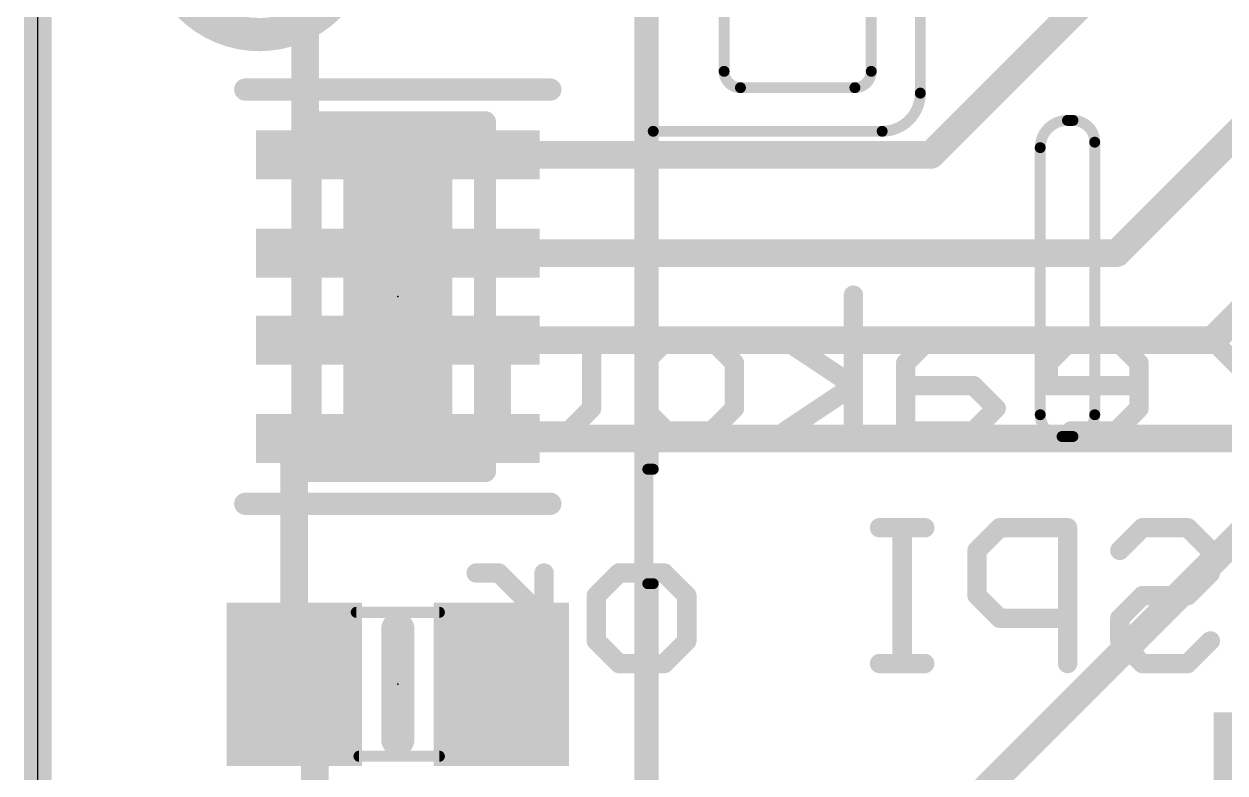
# Model space of a CAD drawing. Extents: x -0.1 to 25.5, y -0.1 to 27.2.
# Drawn here: x -0.13 to 10.89, y 7.31 to 14.19 of the extents above; entities that cross this region are included whole.
import ezdxf

# ---------------------------------------------------------------- set-up
doc = ezdxf.new("R2010")
doc.units = 0
for name, color, linetype in [('1', 12, 'CONTINUOUS'), ('16', 132, 'CONTINUOUS'), ('20', 53, 'CONTINUOUS'), ('21', 40, 'CONTINUOUS'), ('22', 6, 'CONTINUOUS'), ('23', 53, 'CONTINUOUS'), ('51', 253, 'CONTINUOUS')]:
    doc.layers.add(name, color=color, linetype=linetype)

# ---------------------------------------------------------------- blocks, each defined once
blk = doc.blocks.new('RECT')
blk.add_solid([(-0.5, -0.5), (0.5, -0.5), (-0.5, 0.5), (0.5, 0.5)])

msp = doc.modelspace()

# ---------------------------------------------------------------- linework, layer by layer
at = {"layer": '1', "const_width": 0.254}
for points in [[(0, 0), (0, 22.86)], [(2.452, 12.984), (2.452, 15.66)], [(8.192, 12.984), (10.685, 15.477)], [(9.899, 12.084), (11.785, 13.97)], [(2.452, 12.084), (2.452, 12.984)], [(4.152, 12.984), (8.192, 12.984)], [(11.684, 12.192), (10.776, 11.284)], [(2.452, 11.284), (2.452, 12.084)], [(4.152, 12.084), (9.899, 12.084)], [(2.452, 10.384), (2.452, 11.284)], [(4.152, 11.284), (10.776, 11.284)], [(2.352, 10.284), (2.452, 10.384)], [(4.152, 10.384), (11.908, 10.384)], [(11.908, 10.384), (7.62, 6.096)], [(2.352, 8.128), (2.352, 10.284)], [(2.352, 8.128), (2.54, 8.128)], [(2.54, 8.128), (2.54, 6.096)]]:
    msp.add_lwpolyline(points, dxfattribs=at)
at = {"layer": '1', "const_width": 0.127}
for points in [[(2.5155, 12.984, 1), (2.3885, 12.984)], [(4.152, 13.0475, 1), (4.152, 12.9205)], [(8.192, 12.9205, 1), (8.192, 13.0475)], [(2.3885, 12.984, 1), (2.5155, 12.984)], [(8.1471, 13.0289, 1), (8.2369, 12.9391)], [(2.5155, 12.084, 1), (2.3885, 12.084)], [(2.3885, 12.084, 1), (2.5155, 12.084)], [(4.152, 12.1475, 1), (4.152, 12.0205)], [(9.8541, 12.1289, 1), (9.9439, 12.0391)], [(9.899, 12.0205, 1), (9.899, 12.1475)], [(2.5155, 11.284, 1), (2.3885, 11.284)], [(2.3885, 11.284, 1), (2.5155, 11.284)], [(4.152, 11.3475, 1), (4.152, 11.2205)], [(10.7311, 11.3289, 1), (10.8209, 11.2391)], [(10.776, 11.2205, 1), (10.776, 11.3475)], [(2.4969, 10.3391, 1), (2.4071, 10.4289)], [(4.152, 10.4475, 1), (4.152, 10.3205)], [(2.4155, 10.284, 1), (2.2885, 10.284)], [(2.3071, 10.3289, 1), (2.3969, 10.2391)], [(2.3885, 10.384, 1), (2.5155, 10.384)], [(2.352, 8.1915, 1), (2.352, 8.0645)], [(2.2885, 8.128, 1), (2.4155, 8.128)], [(2.6035, 8.128, 1), (2.4765, 8.128)], [(2.54, 8.0645, 1), (2.54, 8.1915)]]:
    msp.add_lwpolyline(points, format="xyb", dxfattribs=at)
at = {"layer": '16', "const_width": 0.254}
msp.add_lwpolyline([(0, 0), (0, 22.86)], dxfattribs=at)
at = {"layer": '20'}
msp.add_line((0, 2.54), (0, 20.32), dxfattribs=at)
at = {"layer": '21'}
for points, const_width in [([(5.535, 6.631), (5.535, 19.981)], 0.127), ([(1.902, 13.584), (4.702, 13.584)], 0.2032), ([(4.702, 9.784), (1.902, 9.784)], 0.2032), ([(3.302, 8.636), (3.302, 7.62)], 0.3048)]:
    msp.add_lwpolyline(points, dxfattribs=dict(at, const_width=const_width))
for points, const_width in [([(2.032, 14.088, 1), (2.032, 15.884, 1), (2.032, 14.088)], 0.3048), ([(1.902, 13.6348, 1), (1.902, 13.5332)], 0.1016), ([(4.702, 13.5332, 1), (4.702, 13.6348)], 0.1016), ([(1.902, 9.8348, 1), (1.902, 9.7332)], 0.1016), ([(4.702, 9.7332, 1), (4.702, 9.8348)], 0.1016), ([(3.3782, 8.636, 1), (3.2258, 8.636)], 0.1524), ([(3.2258, 7.62, 1), (3.3782, 7.62)], 0.1524)]:
    msp.add_lwpolyline(points, format="xyb", dxfattribs=dict(at, const_width=const_width))
at = {"layer": '22', "const_width": 0.0889}
for points in [[(7.5258, 11.6978, 1), (7.4369, 11.6978)], [(3.6073, 11.4902, 1), (3.5184, 11.4902)], [(3.3553, 11.327, 1), (3.3553, 11.2381)], [(3.7705, 11.2381, 1), (3.7705, 11.327)], [(4.2942, 11.2825, 1), (4.2053, 11.2825)], [(5.1246, 11.2825, 1), (5.0357, 11.2825)], [(5.7671, 11.327, 1), (5.7671, 11.2381)], [(5.7985, 11.2511, 1), (5.7357, 11.314)], [(6.2137, 11.314, 1), (6.1509, 11.2511)], [(6.1823, 11.2381, 1), (6.1823, 11.327)], [(6.8832, 11.3195, 1), (6.8339, 11.2456)], [(8.1683, 11.327, 1), (8.1683, 11.2381)], [(8.1997, 11.2511, 1), (8.1368, 11.314)], [(8.5835, 11.2381, 1), (8.5835, 11.327)], [(9.478, 11.327, 1), (9.478, 11.2381)], [(9.5094, 11.2511, 1), (9.4465, 11.314)], [(9.9246, 11.314, 1), (9.8618, 11.2511)], [(9.8932, 11.2381, 1), (9.8932, 11.327)], [(10.5694, 11.327, 1), (10.5694, 11.2381)], [(10.8085, 11.314, 1), (10.7456, 11.2511)], [(10.777, 11.2381, 1), (10.777, 11.327)], [(5.6039, 11.0749, 1), (5.515, 11.0749)], [(5.5281, 11.1064, 1), (5.5909, 11.0435)], [(6.4344, 11.0749, 1), (6.3455, 11.0749)], [(6.3585, 11.0435, 1), (6.4214, 11.1064)], [(8.0051, 11.0749, 1), (7.9162, 11.0749)], [(7.9292, 11.1064, 1), (7.9921, 11.0435)], [(9.3148, 11.0749, 1), (9.2259, 11.0749)], [(9.2389, 11.1064, 1), (9.3018, 11.0435)], [(10.1453, 11.0749, 1), (10.0564, 11.0749)], [(10.0694, 11.0435, 1), (10.1322, 11.1064)], [(7.506, 10.8303, 1), (7.4567, 10.9043)], [(7.4567, 10.8303, 1), (7.506, 10.9043)], [(7.9606, 10.9118, 1), (7.9606, 10.8229)], [(8.6149, 10.8987, 1), (8.552, 10.8359)], [(8.5835, 10.8229, 1), (8.5835, 10.9118)], [(9.2259, 10.8673, 1), (9.3148, 10.8673)], [(9.2704, 10.9118, 1), (9.2704, 10.8229)], [(10.1008, 10.8229, 1), (10.1008, 10.9118)], [(3.5184, 10.6597, 1), (3.6073, 10.6597)], [(3.5943, 10.6283, 1), (3.5314, 10.6911)], [(5.0357, 10.6597, 1), (5.1246, 10.6597)], [(5.1116, 10.6283, 1), (5.0488, 10.6911)], [(5.515, 10.6597, 1), (5.6039, 10.6597)], [(5.5909, 10.6911, 1), (5.5281, 10.6283)], [(6.3455, 10.6597, 1), (6.4344, 10.6597)], [(6.4214, 10.6283, 1), (6.3585, 10.6911)], [(8.8225, 10.6283, 1), (8.7597, 10.6911)], [(8.7597, 10.6283, 1), (8.8225, 10.6911)], [(10.0564, 10.6597, 1), (10.1453, 10.6597)], [(10.1322, 10.6283, 1), (10.0694, 10.6911)], [(3.3238, 10.4835, 1), (3.3867, 10.4207)], [(4.2498, 10.4965, 1), (4.2498, 10.4077)], [(4.2053, 10.4521, 1), (4.2942, 10.4521)], [(4.8412, 10.4835, 1), (4.904, 10.4207)], [(4.8726, 10.4077, 1), (4.8726, 10.4965)], [(5.7671, 10.4965, 1), (5.7671, 10.4077)], [(5.7357, 10.4207, 1), (5.7985, 10.4835)], [(6.1509, 10.4835, 1), (6.2137, 10.4207)], [(6.1823, 10.4077, 1), (6.1823, 10.4965)], [(6.8339, 10.4891, 1), (6.8832, 10.4151)], [(7.4369, 10.4521, 1), (7.5258, 10.4521)], [(7.9162, 10.4521, 1), (8.0051, 10.4521)], [(7.9606, 10.4965, 1), (7.9606, 10.4077)], [(8.552, 10.4835, 1), (8.6149, 10.4207)], [(8.5835, 10.4077, 1), (8.5835, 10.4965)], [(9.478, 10.4965, 1), (9.478, 10.4077)], [(9.8618, 10.4835, 1), (9.9246, 10.4207)], [(9.8932, 10.4077, 1), (9.8932, 10.4965)], [(7.721, 9.6086, 1), (7.721, 9.5197)], [(7.9731, 9.5642, 1), (7.8842, 9.5642)], [(8.1362, 9.5197, 1), (8.1362, 9.6086)], [(8.8231, 9.6086, 1), (8.8231, 9.5197)], [(8.8545, 9.5327, 1), (8.7917, 9.5956)], [(9.4904, 9.5642, 1), (9.4015, 9.5642)], [(9.4459, 9.5197, 1), (9.4459, 9.6086)], [(10.1328, 9.6086, 1), (10.1328, 9.5197)], [(10.1643, 9.5327, 1), (10.1014, 9.5956)], [(10.5795, 9.5956, 1), (10.5166, 9.5327)], [(10.5481, 9.5197, 1), (10.5481, 9.6086)], [(8.66, 9.3566, 1), (8.5711, 9.3566)], [(8.5841, 9.388, 1), (8.6469, 9.3251)], [(9.8938, 9.388, 1), (9.9567, 9.3251)], [(10.8001, 9.3566, 1), (10.7112, 9.3566)], [(10.7242, 9.3251, 1), (10.7871, 9.388)], [(4.0208, 9.1934, 1), (4.0208, 9.1045)], [(4.2598, 9.1804, 1), (4.197, 9.1175)], [(4.2284, 9.1045, 1), (4.2284, 9.1934)], [(4.6881, 9.1489, 1), (4.5992, 9.1489)], [(5.3305, 9.1934, 1), (5.3305, 9.1045)], [(5.3619, 9.1175, 1), (5.2991, 9.1804)], [(5.7772, 9.1804, 1), (5.7143, 9.1175)], [(5.7457, 9.1045, 1), (5.7457, 9.1934)], [(10.7112, 9.1489, 1), (10.8001, 9.1489)], [(10.7871, 9.1175, 1), (10.7242, 9.1804)], [(5.1674, 8.9413, 1), (5.0785, 8.9413)], [(5.0915, 8.9728, 1), (5.1543, 8.9099)], [(5.9978, 8.9413, 1), (5.9089, 8.9413)], [(5.9219, 8.9099, 1), (5.9848, 8.9728)], [(8.6469, 8.9728, 1), (8.5841, 8.9099)], [(8.5711, 8.9413, 1), (8.66, 8.9413)], [(10.1328, 8.9858, 1), (10.1328, 8.8969)], [(10.1643, 8.9099, 1), (10.1014, 8.9728)], [(10.5166, 8.9728, 1), (10.5795, 8.9099)], [(10.5481, 8.8969, 1), (10.5481, 8.9858)], [(8.8231, 8.7782, 1), (8.8231, 8.6893)], [(9.4459, 8.6893, 1), (9.4459, 8.7782)], [(9.9697, 8.7337, 1), (9.8808, 8.7337)], [(4.6122, 8.7023, 1), (4.6751, 8.7651)], [(8.7917, 8.7023, 1), (8.8545, 8.7651)], [(9.8938, 8.7651, 1), (9.9567, 8.7023)], [(5.1543, 8.5575, 1), (5.0915, 8.4947)], [(5.9848, 8.4947, 1), (5.9219, 8.5575)], [(9.9567, 8.5575, 1), (9.8938, 8.4947)], [(10.7871, 8.4947, 1), (10.7242, 8.5575)], [(5.0785, 8.5261, 1), (5.1674, 8.5261)], [(5.9089, 8.5261, 1), (5.9978, 8.5261)], [(9.8808, 8.5261, 1), (9.9697, 8.5261)], [(5.3305, 8.3629, 1), (5.3305, 8.2741)], [(5.2991, 8.2871, 1), (5.3619, 8.3499)], [(5.7143, 8.3499, 1), (5.7772, 8.2871)], [(5.7457, 8.2741, 1), (5.7457, 8.3629)], [(7.721, 8.3629, 1), (7.721, 8.2741)], [(8.1362, 8.2741, 1), (8.1362, 8.3629)], [(10.1328, 8.3629, 1), (10.1328, 8.2741)], [(10.1014, 8.2871, 1), (10.1643, 8.3499)], [(10.5166, 8.3499, 1), (10.5795, 8.2871)], [(10.5481, 8.2741, 1), (10.5481, 8.3629)], [(4.5992, 8.3185, 1), (4.6881, 8.3185)], [(7.8842, 8.3185, 1), (7.9731, 8.3185)], [(9.4015, 8.3185, 1), (9.4904, 8.3185)]]:
    msp.add_lwpolyline(points, format="xyb", dxfattribs=at)
at = {"layer": '22', "const_width": 0.1778}
for points in [[(7.4814, 10.4521), (7.4814, 11.6978)], [(3.5629, 11.4902), (3.5629, 10.6597)], [(3.7705, 11.2825), (3.3553, 11.2825)], [(4.2498, 10.4521), (4.2498, 11.2825)], [(5.0802, 11.2825), (5.0802, 10.6597)], [(5.5595, 11.0749), (5.7671, 11.2825)], [(5.7671, 11.2825), (6.1823, 11.2825)], [(6.1823, 11.2825), (6.3899, 11.0749)], [(7.4814, 10.8673), (6.8585, 11.2825)], [(8.1683, 11.2825), (7.9606, 11.0749)], [(8.5835, 11.2825), (8.1683, 11.2825)], [(9.478, 11.2825), (9.2704, 11.0749)], [(9.8932, 11.2825), (9.478, 11.2825)], [(10.1008, 11.0749), (9.8932, 11.2825)], [(10.777, 11.2825), (10.5694, 11.2825)], [(11.1922, 10.8673), (10.777, 11.2825)], [(5.5595, 10.6597), (5.5595, 11.0749)], [(6.3899, 11.0749), (6.3899, 10.6597)], [(7.9606, 11.0749), (7.9606, 10.4521)], [(9.2704, 11.0749), (9.2704, 10.8673)], [(10.1008, 10.6597), (10.1008, 11.0749)], [(6.8585, 10.4521), (7.4814, 10.8673)], [(8.5835, 10.8673), (7.9606, 10.8673)], [(8.7911, 10.6597), (8.5835, 10.8673)], [(9.2704, 10.8673), (10.1008, 10.8673)], [(3.5629, 10.6597), (3.3553, 10.4521)], [(5.0802, 10.6597), (4.8726, 10.4521)], [(5.7671, 10.4521), (5.5595, 10.6597)], [(6.3899, 10.6597), (6.1823, 10.4521)], [(8.5835, 10.4521), (8.7911, 10.6597)], [(9.8932, 10.4521), (10.1008, 10.6597)], [(4.8726, 10.4521), (4.2498, 10.4521)], [(6.1823, 10.4521), (5.7671, 10.4521)], [(7.9606, 10.4521), (8.5835, 10.4521)], [(9.478, 10.4521), (9.8932, 10.4521)], [(8.1362, 9.5642), (7.721, 9.5642)], [(7.9286, 8.3185), (7.9286, 9.5642)], [(8.8231, 9.5642), (8.6155, 9.3566)], [(9.4459, 9.5642), (8.8231, 9.5642)], [(9.4459, 8.3185), (9.4459, 9.5642)], [(9.9252, 9.3566), (10.1328, 9.5642)], [(10.1328, 9.5642), (10.5481, 9.5642)], [(10.5481, 9.5642), (10.7557, 9.3566)], [(8.6155, 9.3566), (8.6155, 8.9413)], [(10.7557, 9.3566), (10.7557, 9.1489)], [(4.2284, 9.1489), (4.0208, 9.1489)], [(4.6436, 8.7337), (4.2284, 9.1489)], [(4.6436, 8.3185), (4.6436, 9.1489)], [(5.1229, 8.9413), (5.3305, 9.1489)], [(5.3305, 9.1489), (5.7457, 9.1489)], [(5.7457, 9.1489), (5.9533, 8.9413)], [(10.7557, 9.1489), (10.5481, 8.9413)], [(5.1229, 8.5261), (5.1229, 8.9413)], [(5.9533, 8.9413), (5.9533, 8.5261)], [(8.6155, 8.9413), (8.8231, 8.7337)], [(10.1328, 8.9413), (9.9252, 8.7337)], [(10.5481, 8.9413), (10.1328, 8.9413)], [(8.8231, 8.7337), (9.4459, 8.7337)], [(9.9252, 8.7337), (9.9252, 8.5261)], [(5.3305, 8.3185), (5.1229, 8.5261)], [(5.9533, 8.5261), (5.7457, 8.3185)], [(9.9252, 8.5261), (10.1328, 8.3185)], [(10.5481, 8.3185), (10.7557, 8.5261)], [(5.7457, 8.3185), (5.3305, 8.3185)], [(8.1362, 8.3185), (7.721, 8.3185)], [(10.1328, 8.3185), (10.5481, 8.3185)]]:
    msp.add_lwpolyline(points, dxfattribs=at)
at = {"layer": '23'}
for p in [(3.302, 11.684), (3.302, 8.128)]:
    msp.add_point(p, dxfattribs=at)
at = {"layer": '51'}
for points, const_width in [([(8.095, 14.851), (8.095, 13.551)], 0.1), ([(7.645, 13.751), (7.645, 14.551)], 0.1), ([(6.295, 14.451), (6.295, 13.751)], 0.1), ([(5.645, 14.251), (5.645, 13.201)], 0.1), ([(6.445, 13.601), (7.495, 13.601)], 0.1), ([(2.502, 10.084), (2.502, 13.284)], 0.2032), ([(2.502, 13.284), (4.102, 13.284)], 0.2032), ([(4.102, 13.284), (4.102, 10.084)], 0.2032), ([(9.445, 13.301), (9.495, 13.301)], 0.1), ([(5.645, 13.201), (5.645, 10.101)], 0.1), ([(7.745, 13.201), (5.645, 13.201)], 0.1), ([(9.695, 13.101), (9.695, 10.601)], 0.1), ([(9.195, 10.601), (9.195, 13.051)], 0.1), ([(9.495, 10.401), (9.395, 10.401)], 0.1), ([(4.102, 10.084), (2.502, 10.084)], 0.2032), ([(5.645, 10.101), (5.595, 10.101)], 0.1), ([(5.595, 10.101), (5.595, 9.051)], 0.1), ([(5.595, 9.051), (5.645, 9.051)], 0.1), ([(5.645, 9.051), (5.645, 6.701)], 0.1), ([(2.921, 8.788), (3.683, 8.788)], 0.1016), ([(2.946, 7.468), (3.683, 7.468)], 0.1016)]:
    msp.add_lwpolyline(points, dxfattribs=dict(at, const_width=const_width))
for points, const_width in [([(6.295, 13.751, 0.4142), (6.445, 13.601)], 0.1), ([(6.32, 13.751, 1), (6.27, 13.751)], 0.05), ([(6.27, 13.751, 1), (6.32, 13.751)], 0.05), ([(7.495, 13.601, 0.4142), (7.645, 13.751)], 0.1), ([(7.67, 13.751, 1), (7.62, 13.751)], 0.05), ([(7.62, 13.751, 1), (7.67, 13.751)], 0.05), ([(6.445, 13.626, 1), (6.445, 13.576)], 0.05), ([(6.445, 13.576, 1), (6.445, 13.626)], 0.05), ([(7.495, 13.626, 1), (7.495, 13.576)], 0.05), ([(7.495, 13.576, 1), (7.495, 13.626)], 0.05), ([(7.745, 13.201, 0.4142), (8.095, 13.551)], 0.1), ([(8.12, 13.551, 1), (8.07, 13.551)], 0.05), ([(8.07, 13.551, 1), (8.12, 13.551)], 0.05), ([(2.5528, 13.284, 1), (2.4512, 13.284)], 0.1016), ([(2.502, 13.3348, 1), (2.502, 13.2332)], 0.1016), ([(4.1528, 13.284, 1), (4.0512, 13.284)], 0.1016), ([(4.102, 13.2332, 1), (4.102, 13.3348)], 0.1016), ([(9.445, 13.301, 0.4142), (9.195, 13.051)], 0.1), ([(9.445, 13.326, 1), (9.445, 13.276)], 0.05), ([(9.445, 13.276, 1), (9.445, 13.326)], 0.05), ([(9.695, 13.101, 0.4142), (9.495, 13.301)], 0.1), ([(9.495, 13.326, 1), (9.495, 13.276)], 0.05), ([(9.495, 13.276, 1), (9.495, 13.326)], 0.05), ([(5.67, 13.201, 1), (5.62, 13.201)], 0.05), ([(5.645, 13.226, 1), (5.645, 13.176)], 0.05), ([(5.62, 13.201, 1), (5.67, 13.201)], 0.05), ([(7.745, 13.226, 1), (7.745, 13.176)], 0.05), ([(7.745, 13.176, 1), (7.745, 13.226)], 0.05), ([(9.72, 13.101, 1), (9.67, 13.101)], 0.05), ([(9.67, 13.101, 1), (9.72, 13.101)], 0.05), ([(9.22, 13.051, 1), (9.17, 13.051)], 0.05), ([(9.17, 13.051, 1), (9.22, 13.051)], 0.05), ([(9.195, 10.601, 0.4142), (9.395, 10.401)], 0.1), ([(9.22, 10.601, 1), (9.17, 10.601)], 0.05), ([(9.17, 10.601, 1), (9.22, 10.601)], 0.05), ([(9.495, 10.401, 0.4142), (9.695, 10.601)], 0.1), ([(9.72, 10.601, 1), (9.67, 10.601)], 0.05), ([(9.67, 10.601, 1), (9.72, 10.601)], 0.05), ([(9.395, 10.426, 1), (9.395, 10.376)], 0.05), ([(9.395, 10.376, 1), (9.395, 10.426)], 0.05), ([(9.495, 10.426, 1), (9.495, 10.376)], 0.05), ([(9.495, 10.376, 1), (9.495, 10.426)], 0.05), ([(2.502, 10.1348, 1), (2.502, 10.0332)], 0.1016), ([(4.102, 10.0332, 1), (4.102, 10.1348)], 0.1016), ([(5.595, 10.126, 1), (5.595, 10.076)], 0.05), ([(5.62, 10.101, 1), (5.57, 10.101)], 0.05), ([(5.645, 10.076, 1), (5.645, 10.126)], 0.05), ([(2.4512, 10.084, 1), (2.5528, 10.084)], 0.1016), ([(4.0512, 10.084, 1), (4.1528, 10.084)], 0.1016), ([(5.62, 10.101, 1), (5.67, 10.101)], 0.05), ([(5.595, 9.076, 1), (5.595, 9.026)], 0.05), ([(5.57, 9.051, 1), (5.62, 9.051)], 0.05), ([(5.67, 9.051, 1), (5.62, 9.051)], 0.05), ([(5.645, 9.026, 1), (5.645, 9.076)], 0.05), ([(2.921, 8.8134, 1), (2.921, 8.7626)], 0.0508), ([(3.683, 8.7626, 1), (3.683, 8.8134)], 0.0508), ([(2.946, 7.4934, 1), (2.946, 7.4426)], 0.0508), ([(3.683, 7.4426, 1), (3.683, 7.4934)], 0.0508)]:
    msp.add_lwpolyline(points, format="xyb", dxfattribs=dict(at, const_width=const_width))

# ---------------------------------------------------------------- block references
at = {"layer": '1', "rotation": 270}
for p, xscale, yscale in [((2.452, 12.984), 0.45, 0.9), ((4.152, 12.984), 0.45, 0.9), ((2.452, 12.084), 0.45, 0.9), ((4.152, 12.084), 0.45, 0.9), ((2.452, 11.284), 0.45, 0.9), ((4.152, 11.284), 0.45, 0.9), ((2.452, 10.384), 0.45, 0.9), ((4.152, 10.384), 0.45, 0.9), ((11.685, 7.171), 1.4, 1.8)]:
    msp.add_blockref('RECT', p, dxfattribs=dict(at, xscale=xscale, yscale=yscale))
at = {"layer": '1', "xscale": 1.24, "yscale": 1.5}
for p in [(2.352, 8.128), (4.252, 8.128)]:
    msp.add_blockref('RECT', p, dxfattribs=at)
at = {"layer": '51', "xscale": 3.1, "rotation": 270}
msp.add_blockref('RECT', (3.302, 11.684), dxfattribs=at)
at = {"layer": '51', "xscale": 0.7501, "yscale": 1.4501}
for p in [(2.5849, 8.1292), (4.0327, 8.1292)]:
    msp.add_blockref('RECT', p, dxfattribs=at)

doc.saveas('drawing.dxf')
